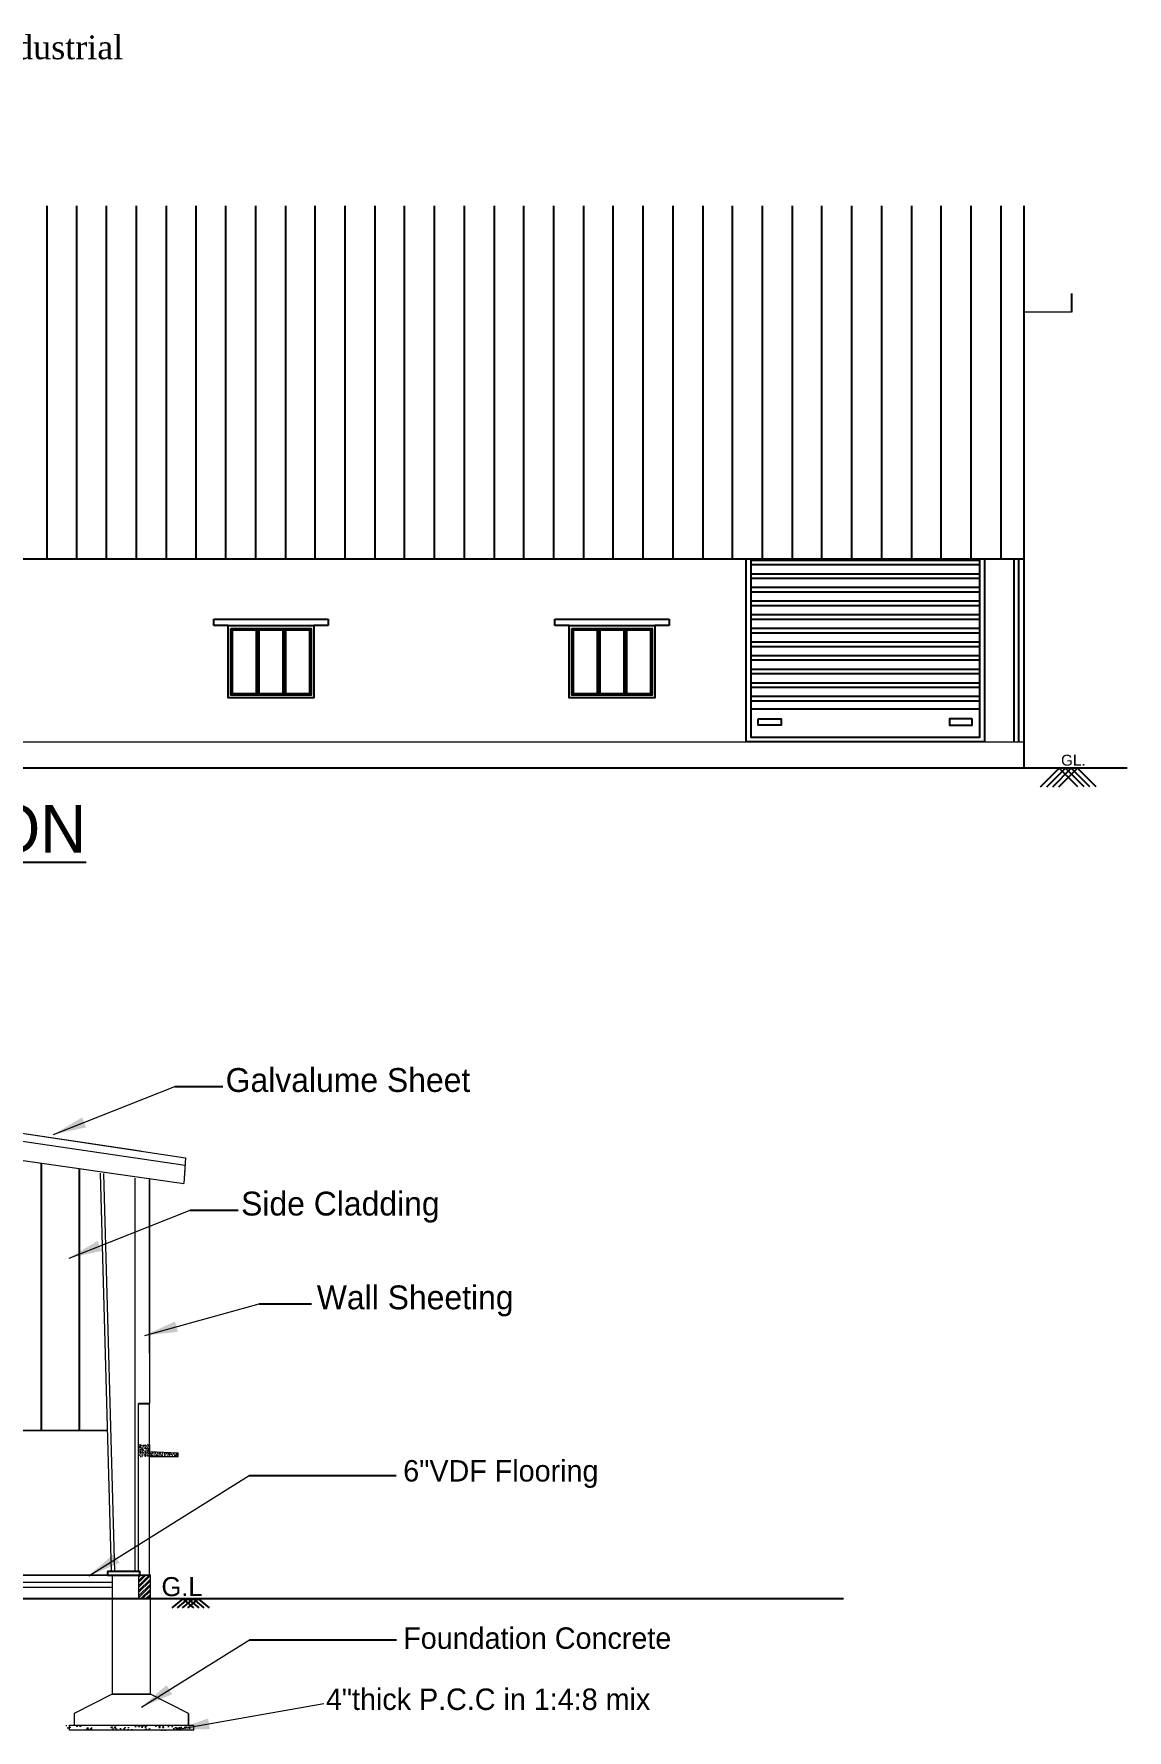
# Model space of a CAD drawing. Header units: metres. Extents: x -121582 to -58867, y 55115 to 110853.
# Drawn here: x -60565.96 to -60543.04, y 55153.14 to 55188.71 of the extents above; entities that cross this region are included whole.
import ezdxf
from ezdxf.enums import TextEntityAlignment as Align

# ---------------------------------------------------------------- set-up
doc = ezdxf.new("R2010")
doc.units = ezdxf.units.M
doc.styles.add('ANAND', font='BKANT.TTF')
doc.styles.add('ROMANS', font='swissel.ttf')
doc.styles.add('style3', font='arial.ttf')
doc.styles.add('tahoma', font='swissel.ttf')
doc.dimstyles.new('KIRBY-SEC', dxfattribs={"dimscale": 120, "dimtxt": 2.5, "dimasz": 2, "dimexe": 1, "dimexo": 1, "dimgap": 1, "dimtad": 1, "dimdec": 0, "dimzin": 0, "dimdsep": 46, "dimtxsty": 'ROMANS', "dimcen": 0.09, "dimclrd": 2, "dimclre": 2, "dimclrt": 4, "dimadec": 0, "dimazin": 0, "dimtfac": 1, "dimtdec": 0, "dimtmove": 1, "dimatfit": 3, "dimfxl": 0, "dimtolj": 1, "dimtzin": 0, "dimlwd": 5, "dimlwe": 5, "dimarcsym": 0})

msp = doc.modelspace()

# ---------------------------------------------------------------- hatches: boundary and pattern name
h = msp.add_hatch()
h.set_pattern_fill('ANSI32', color=2, scale=0.03, angle=315)
h.set_pattern_definition([(0, (838.92985, -13126.00433), (1e-16, 0.28575), []), (0, (839.0251, -13126.09958), (1e-16, 0.28575), [])])
h.paths.add_polyline_path([(-60550.93, 55177.692), (-60550.93, 55174.553), (-60546.13, 55174.553), (-60546.13, 55177.692)])
h = msp.add_hatch()
h.set_pattern_fill('ANSI31', color=2, scale=0.25, angle=225)
h.set_pattern_definition([(270, (30.6622, -175.28544), (0.79375, -1e-16), [])])
h.paths.add_polyline_path([(-60576.222, 55166.465), (-60576.222, 55159.436), (-60587.522, 55159.436), (-60587.372, 55164.863)])
h.paths.add_polyline_path([(-60564.565, 55164.851), (-60575.801, 55166.465), (-60575.801, 55159.436), (-60564.415, 55159.419)])
at = {"lineweight": 0}
h = msp.add_hatch(dxfattribs=at)
h.set_pattern_fill('AR-CONC', color=0, scale=0.01)
h.set_pattern_definition([(50, (-61515.792364, 55286.67162), (0.0717260183, -0.0062752135), [0.0075, -0.0825]), (355, (-61515.792364, 55286.67162), (-0.0138751334, 0.0752192134), [0.006, -0.066]), (100.4514445, (-61515.78639, 55286.6711), (0.0578508847, 0.068943999), [0.006374019, -0.070114211]), (46.1842, (-61515.79236, 55286.69162), (0.106724133, -0.016551928), [0.01125, -0.12375]), (96.635635, (-61515.78347, 55286.69024), (0.093466195, 0.09741186), [0.009561034, -0.105171376]), (351.184164, (-61515.79236, 55286.69162), (0.093466195, 0.09741186), [0.009, -0.099]), (21, (-61515.782364, 55286.68662), (0.0596907052, -0.040261889), [0.0075, -0.0825]), (326, (-61515.782364, 55286.68662), (0.024331533, 0.0725150045), [0.006, -0.066]), (71.451445, (-61515.77739, 55286.683266), (0.0840222377, 0.0322531153), [0.006374019, -0.070114211]), (37.5, (-61515.792364, 55286.67162), (0.0012159855, 0.0332893854), [0, -0.0652, 0, -0.067, 0, -0.06625]), (7.5, (-61515.792364, 55286.67162), (0.0263069537, 0.0394411712), [0, -0.0382, 0, -0.0637, 0, -0.02525]), (327.5, (-61515.814664, 55286.67162), (0.0533822436, -0.0022554872), [0, -0.025, 0, -0.078, 0, -0.1035]), (317.5, (-61515.824664, 55286.67162), (0.058318617, 0.0100104982), [0, -0.0325, 0, -0.0518, 0, -0.0735])])
h.paths.add_polyline_path([(-60563.538, 55159.126), (-60563.538, 55158.876), (-60563.768, 55158.876), (-60563.768, 55159.126)])
edge = h.paths.add_edge_path()
edge.add_line((-60562.938, 55158.876), (-60562.938, 55158.951))
edge.add_line((-60563.538, 55158.976), (-60562.938, 55158.951))
edge.add_line((-60563.538, 55158.876), (-60562.938, 55158.876))
at = {"linetype": 'Continuous', "lineweight": 13}
h = msp.add_hatch(dxfattribs=at)
h.set_pattern_fill('ANSI32', color=256, scale=0.2)
h.set_pattern_definition([(45, (-61498.125864, 55286.28042), (-0.0530330086, 0.0530330086), []), (45, (-61498.09051, 55286.28042), (-0.0530330086, 0.0530330086), [])])
h.paths.add_polyline_path([(-60563.768, 55156.385), (-60563.768, 55155.885), (-60563.518, 55155.885), (-60563.518, 55156.385)])
h = msp.add_hatch(dxfattribs=at)
h.set_pattern_fill('AR-CONC', color=256, scale=0.05)
h.set_pattern_definition([(50, (-61185.92934, 55330.51616), (0.35863009, -0.03137607), [0.0375, -0.4125]), (355, (-61185.92934, 55330.51616), (-0.06937567, 0.37609607), [0.03, -0.33]), (100.451444, (-61185.89945, 55330.51354), (0.28925442, 0.34472), [0.0318701, -0.35057106]), (46.1842, (-61185.92934, 55330.61616), (0.53362067, -0.08275964), [0.05625, -0.61875]), (96.63564, (-61185.88487, 55330.60926), (0.46733097, 0.4870593), [0.04780517, -0.5258569]), (351.18416, (-61185.92934, 55330.61616), (0.46733097, 0.4870593), [0.045, -0.495]), (21, (-61185.87934, 55330.59116), (0.29845353, -0.20130945), [0.0375, -0.4125]), (326, (-61185.87934, 55330.59116), (0.12165767, 0.36257502), [0.03, -0.33]), (71.451445, (-61185.85447, 55330.57438), (0.42011119, 0.16126558), [0.0318701, -0.35057106]), (37.5, (-61185.92934, 55330.51616), (0.006079928, 0.166446927), [0, -0.326, 0, -0.335, 0, -0.33125]), (7.5, (-61185.92934, 55330.51616), (0.13153477, 0.197205856), [0, -0.191, 0, -0.3185, 0, -0.12625]), (327.5, (-61186.04084, 55330.51616), (0.266911218, -0.011277436), [0, -0.125, 0, -0.39, 0, -0.5175]), (317.5, (-61186.09084, 55330.51616), (0.291593085, 0.05005249), [0, -0.1625, 0, -0.259, 0, -0.3675])])
h.paths.add_polyline_path([(-60565.292, 55153.235), (-60562.692, 55153.235), (-60562.692, 55153.135), (-60565.292, 55153.135)])
h = msp.add_hatch(dxfattribs=at)
h.set_pattern_fill('AR-CONC', color=256, scale=0.05)
h.set_pattern_definition([(50, (-61186.0031, 55330.51616), (0.35863009, -0.03137607), [0.0375, -0.4125]), (355, (-61186.0031, 55330.51616), (-0.06937567, 0.37609607), [0.03, -0.33]), (100.451444, (-61185.9732, 55330.51354), (0.28925442, 0.34472), [0.0318701, -0.35057106]), (46.1842, (-61186.0031, 55330.61616), (0.53362067, -0.08275964), [0.05625, -0.61875]), (96.63564, (-61185.9586, 55330.60926), (0.46733097, 0.4870593), [0.04780517, -0.5258569]), (351.18416, (-61186.0031, 55330.61616), (0.46733097, 0.4870593), [0.045, -0.495]), (21, (-61185.9531, 55330.59116), (0.29845353, -0.20130945), [0.0375, -0.4125]), (326, (-61185.9531, 55330.59116), (0.12165767, 0.36257502), [0.03, -0.33]), (71.451445, (-61185.9282, 55330.57438), (0.42011119, 0.16126558), [0.0318701, -0.35057106]), (37.5, (-61186.00309, 55330.51616), (0.006079928, 0.166446927), [0, -0.326, 0, -0.335, 0, -0.33125]), (7.5, (-61186.00309, 55330.51616), (0.13153477, 0.197205856), [0, -0.191, 0, -0.3185, 0, -0.12625]), (327.5, (-61186.11459, 55330.51616), (0.266911218, -0.011277436), [0, -0.125, 0, -0.39, 0, -0.5175]), (317.5, (-61186.16459, 55330.51616), (0.291593085, 0.05005249), [0, -0.1625, 0, -0.259, 0, -0.3675])])
h.paths.add_polyline_path([(-60565.218, 55153.235), (-60562.618, 55153.235), (-60562.618, 55153.135), (-60565.218, 55153.135)])

# ---------------------------------------------------------------- linework, layer by layer
at = {"lineweight": 25}
msp.add_line((-60545.207, 55185.103, 1001.009), (-60545.207, 55173.312, 1001.009), dxfattribs=at)
at = {"color": 0, "ltscale": 70}
msp.add_line((-60544.207, 55183.269, 1001.009), (-60544.207, 55182.879, 1001.009), dxfattribs=at)
at = {"color": 0, "linetype": 'Continuous', "lineweight": 0, "ltscale": 100}
for p, q in [((-60544.207, 55183.229, 1001.009), (-60544.207, 55182.879, 1001.009)), ((-60544.207, 55182.879, 1001.009), (-60545.207, 55182.879, 1001.009)), ((-60602.169, 55173.863, 1001.009), (-60545.207, 55173.863, 1001.009))]:
    msp.add_line(p, q, dxfattribs=at)
at = {"color": 6}
for p, q in [((-60545.207, 55177.692, 1001.009), (-60602.169, 55177.692, 1001.009)), ((-60562.189, 55176.303, 1001.009), (-60562.189, 55176.433, 1001.009)), ((-60562.189, 55176.433, 1001.009), (-60559.789, 55176.433, 1001.009)), ((-60559.789, 55176.433, 1001.009), (-60559.789, 55176.303, 1001.009)), ((-60555.041, 55176.303, 1001.009), (-60555.041, 55176.433, 1001.009)), ((-60555.041, 55176.433, 1001.009), (-60552.64, 55176.433, 1001.009)), ((-60552.64, 55176.433, 1001.009), (-60552.64, 55176.303, 1001.009)), ((-60561.889, 55176.303, 1001.009), (-60562.189, 55176.303, 1001.009)), ((-60561.829, 55176.243, 1001.009), (-60560.149, 55176.243, 1001.009)), ((-60561.269, 55176.243, 1001.009), (-60561.269, 55174.843, 1001.009)), ((-60560.709, 55176.243, 1001.009), (-60560.709, 55174.843, 1001.009)), ((-60559.789, 55176.303, 1001.009), (-60560.089, 55176.303, 1001.009)), ((-60554.74, 55176.303, 1001.009), (-60555.041, 55176.303, 1001.009)), ((-60554.68, 55176.243, 1001.009), (-60553, 55176.243, 1001.009)), ((-60554.12, 55176.243, 1001.009), (-60554.12, 55174.843, 1001.009)), ((-60553.56, 55176.243, 1001.009), (-60553.56, 55174.843, 1001.009)), ((-60552.64, 55176.303, 1001.009), (-60552.94, 55176.303, 1001.009)), ((-60550.93, 55174.553, 1001.009), (-60546.13, 55174.553, 1001.009)), ((-60543.04, 55173.312, 1001.009), (-60604.44, 55173.312, 1001.009)), ((-60575.801, 55159.436), (-60564.415, 55159.419))]:
    msp.add_line(p, q, dxfattribs=at)
at = {"color": 2}
for p, q in [((-60545.407, 55173.863, 1001.009), (-60545.407, 55177.692, 1001.009)), ((-60545.307, 55173.863, 1001.009), (-60545.307, 55177.692, 1001.009)), ((-60563.768, 55159.985), (-60563.538, 55159.985))]:
    msp.add_line(p, q, dxfattribs=at)
at = {"lineweight": 25, "ltscale": 10}
for p, q in [((-60544.853, 55172.921, 1001.009), (-60544.462, 55173.312, 1001.009)), ((-60544.723, 55172.921, 1001.009), (-60544.333, 55173.312, 1001.009)), ((-60544.6, 55172.921, 1001.009), (-60544.209, 55173.312, 1001.009)), ((-60544.47, 55172.921, 1001.009), (-60544.08, 55173.312, 1001.009)), ((-60544.072, 55172.921, 1001.009), (-60544.462, 55173.312, 1001.009)), ((-60543.942, 55172.921, 1001.009), (-60544.333, 55173.312, 1001.009)), ((-60543.818, 55172.921, 1001.009), (-60544.209, 55173.312, 1001.009)), ((-60543.689, 55172.921, 1001.009), (-60544.08, 55173.312, 1001.009))]:
    msp.add_line(p, q, dxfattribs=at)
at = {"color": 240, "linetype": 'Continuous', "lineweight": 13}
msp.add_line((-60576.011, 55167.12), (-60563.723, 55165.283), dxfattribs=at)
at = {"lineweight": 0}
for p, q in [((-60576.011, 55167.115), (-60562.781, 55165.14)), ((-60576.011, 55166.948), (-60562.792, 55164.981)), ((-60576.011, 55166.495), (-60562.82, 55164.601)), ((-60562.781, 55165.14), (-60562.82, 55164.601)), ((-60564.333, 55156.463), (-60564.564, 55164.818)), ((-60564.261, 55156.463), (-60564.492, 55164.808)), ((-60563.84, 55156.463), (-60563.84, 55164.714)), ((-60563.538, 55164.704), (-60563.538, 55159.985)), ((-60563.538, 55161.039), (-60563.538, 55164.704)), ((-60562.798, 55164.902), (-60562.82, 55164.6)), ((-60563.768, 55156.463), (-60563.768, 55159.985)), ((-60563.538, 55156.385), (-60563.538, 55159.985)), ((-60563.768, 55156.463), (-60563.768, 55159.126))]:
    msp.add_line(p, q, dxfattribs=at)
for p, q in [((-60563.007, 55166.635, 1001.009), (-60562, 55166.635, 1001.009)), ((-60562.684, 55164.043, -1001.009), (-60561.677, 55164.043, -1001.009)), ((-60561.236, 55162.075), (-60560.144, 55162.075)), ((-60561.446, 55158.472, 1001.009), (-60558.366, 55158.472, 1001.009)), ((-60562.841, 55155.885), (-60563.068, 55155.699)), ((-60562.732, 55155.885), (-60562.959, 55155.699)), ((-60562.623, 55155.885), (-60562.85, 55155.699)), ((-60562.841, 55155.885), (-60562.457, 55155.885)), ((-60562.841, 55155.885), (-60562.614, 55155.699)), ((-60562.514, 55155.885), (-60562.741, 55155.699)), ((-60562.732, 55155.885), (-60562.505, 55155.699)), ((-60562.623, 55155.885), (-60562.396, 55155.699)), ((-60562.514, 55155.885), (-60562.287, 55155.699)), ((-60561.44, 55155.031, -1001.009), (-60558.36, 55155.031, -1001.009))]:
    msp.add_line(p, q)
at = {"linetype": 'Continuous', "lineweight": 13}
for p, q in [((-60563.768, 55158.876), (-60563.768, 55159.126)), ((-60563.538, 55159.126), (-60563.538, 55158.876)), ((-60563.538, 55158.976), (-60562.938, 55158.951)), ((-60562.938, 55158.876), (-60562.938, 55158.951)), ((-60563.538, 55158.876), (-60562.938, 55158.876)), ((-60563.768, 55156.385), (-60563.998, 55156.385)), ((-60563.518, 55155.885), (-60558.167, 55155.885)), ((-60565.218, 55153.135), (-60565.218, 55153.235)), ((-60565.218, 55153.235), (-60562.618, 55153.235)), ((-60562.618, 55153.135), (-60565.218, 55153.135)), ((-60562.792, 55153.235), (-60562.692, 55153.235))]:
    msp.add_line(p, q, dxfattribs=at)
at = {"color": 30, "linetype": 'Continuous', "lineweight": 13}
for p, q in [((-60588.353, 55156.385), (-60563.518, 55156.385)), ((-60575.611, 55156.235), (-60564.318, 55156.235)), ((-60575.611, 55156.135), (-60564.318, 55156.135)), ((-60563.518, 55156.385), (-60568.333, 55156.385)), ((-60564.083, 55156.385), (-60563.748, 55156.385))]:
    msp.add_line(p, q, dxfattribs=at)
at = {"color": 251, "linetype": 'Continuous', "lineweight": 13}
msp.add_line((-60584.316, 55156.385), (-60563.518, 55156.385), dxfattribs=at)
at = {"color": 1}
msp.add_line((-60548.984, 55155.885), (-60592.243, 55155.885), dxfattribs=at)
at = {"color": 0, "linetype": 'Continuous', "lineweight": 13}
msp.add_line((-60562.618, 55153.235), (-60562.618, 55153.135), dxfattribs=at)
at = {"lineweight": 25, "elevation": 1001.009}
for points in [[(-60565.685, 55177.692), (-60565.685, 55185.103)], [(-60565.058, 55177.692), (-60565.058, 55185.103)], [(-60564.439, 55177.692), (-60564.439, 55185.103)], [(-60563.811, 55177.692), (-60563.811, 55185.103)], [(-60563.184, 55177.692), (-60563.184, 55185.103)], [(-60562.556, 55177.692), (-60562.556, 55185.103)], [(-60561.937, 55177.692), (-60561.937, 55185.103)], [(-60561.31, 55177.692), (-60561.31, 55185.103)], [(-60560.682, 55177.692), (-60560.682, 55185.103)], [(-60560.063, 55177.692), (-60560.063, 55185.103)], [(-60559.436, 55177.692), (-60559.436, 55185.103)], [(-60558.808, 55177.692), (-60558.808, 55185.103)], [(-60558.189, 55177.692), (-60558.189, 55185.103)], [(-60557.562, 55177.692), (-60557.562, 55185.103)], [(-60556.934, 55177.692), (-60556.934, 55185.103)], [(-60556.307, 55177.692), (-60556.307, 55185.103)], [(-60555.688, 55177.692), (-60555.688, 55185.103)], [(-60555.06, 55177.692), (-60555.06, 55185.103)], [(-60554.433, 55177.692), (-60554.433, 55185.103)], [(-60553.814, 55177.692), (-60553.814, 55185.103)], [(-60553.186, 55177.692), (-60553.186, 55185.103)], [(-60552.559, 55177.692), (-60552.559, 55185.103)], [(-60551.931, 55177.692), (-60551.931, 55185.103)], [(-60551.312, 55177.692), (-60551.312, 55185.103)], [(-60550.685, 55177.692), (-60550.685, 55185.103)], [(-60550.057, 55177.692), (-60550.057, 55185.103)], [(-60549.438, 55177.692), (-60549.438, 55185.103)], [(-60548.811, 55177.692), (-60548.811, 55185.103)], [(-60548.183, 55177.692), (-60548.183, 55185.103)], [(-60547.556, 55177.692), (-60547.556, 55185.103)], [(-60546.936, 55177.692), (-60546.936, 55185.103)], [(-60546.309, 55177.692), (-60546.309, 55185.103)], [(-60545.681, 55177.692), (-60545.681, 55185.103)]]:
    msp.add_lwpolyline(points, dxfattribs=at)
at = {"color": 0, "linetype": 'Continuous', "ltscale": 0.5, "elevation": 1001.009}
for points in [[(-60546.03, 55177.692), (-60546.03, 55173.863), (-60551.03, 55173.863), (-60551.03, 55177.692)], [(-60550.93, 55177.692), (-60550.93, 55173.963), (-60546.13, 55173.963), (-60546.13, 55177.692)]]:
    msp.add_lwpolyline(points, dxfattribs=at)
at = {"color": 6, "elevation": 1001.009}
for points in [[(-60561.889, 55176.303), (-60560.089, 55176.303), (-60560.089, 55174.783), (-60561.889, 55174.783)], [(-60561.829, 55176.243), (-60560.149, 55176.243), (-60560.149, 55174.843), (-60561.829, 55174.843)], [(-60561.829, 55176.243), (-60561.269, 55176.243), (-60561.269, 55174.843), (-60561.829, 55174.843)], [(-60561.799, 55176.213), (-60561.299, 55176.213), (-60561.299, 55174.873), (-60561.799, 55174.873)], [(-60561.269, 55176.243), (-60560.709, 55176.243), (-60560.709, 55174.843), (-60561.269, 55174.843)], [(-60561.239, 55176.213), (-60560.739, 55176.213), (-60560.739, 55174.873), (-60561.239, 55174.873)], [(-60560.709, 55176.243), (-60560.149, 55176.243), (-60560.149, 55174.843), (-60560.709, 55174.843)], [(-60560.679, 55176.213), (-60560.179, 55176.213), (-60560.179, 55174.873), (-60560.679, 55174.873)], [(-60554.74, 55176.303), (-60552.94, 55176.303), (-60552.94, 55174.783), (-60554.74, 55174.783)], [(-60554.68, 55176.243), (-60553, 55176.243), (-60553, 55174.843), (-60554.68, 55174.843)], [(-60554.68, 55176.243), (-60554.12, 55176.243), (-60554.12, 55174.843), (-60554.68, 55174.843)], [(-60554.65, 55176.213), (-60554.15, 55176.213), (-60554.15, 55174.873), (-60554.65, 55174.873)], [(-60554.12, 55176.243), (-60553.56, 55176.243), (-60553.56, 55174.843), (-60554.12, 55174.843)], [(-60554.09, 55176.213), (-60553.59, 55176.213), (-60553.59, 55174.873), (-60554.09, 55174.873)], [(-60553.56, 55176.243), (-60553, 55176.243), (-60553, 55174.843), (-60553.56, 55174.843)], [(-60553.53, 55176.213), (-60553.03, 55176.213), (-60553.03, 55174.873), (-60553.53, 55174.873)], [(-60550.773, 55174.344), (-60550.294, 55174.344), (-60550.294, 55174.213), (-60550.773, 55174.213)], [(-60546.286, 55174.344), (-60546.766, 55174.344), (-60546.766, 55174.213), (-60546.286, 55174.213)]]:
    msp.add_lwpolyline(points, close=True, dxfattribs=at)
msp.add_lwpolyline([(-60564.415, 55156.463), (-60564.415, 55156.385), (-60563.743, 55156.385), (-60563.743, 55156.463), (-60564.415, 55156.463)], close=True)
at = {"color": 6, "linetype": 'Continuous', "lineweight": 13}
msp.add_lwpolyline([(-60563.518, 55153.885), (-60563.518, 55156.385), (-60564.318, 55156.385), (-60564.318, 55153.885)], close=True, dxfattribs=at)
at = {"color": 5, "linetype": 'Continuous', "lineweight": 13}
msp.add_lwpolyline([(-60563.768, 55156.385), (-60563.768, 55155.885), (-60563.518, 55155.885), (-60563.518, 55156.385)], close=True, dxfattribs=at)
at = {"color": 6, "linetype": 'Continuous', "lineweight": 13}
msp.add_lwpolyline([(-60562.718, 55153.485), (-60562.718, 55153.235), (-60562.718, 55153.485), (-60563.518, 55153.885), (-60564.318, 55153.885), (-60565.118, 55153.485), (-60565.118, 55153.235), (-60562.718, 55153.235)], dxfattribs=at)

# ---------------------------------------------------------------- texts
at = {"linetype": 'Continuous', "lineweight": 25, "style": 'tahoma'}
msp.add_text(' GL.', height=0.2287, dxfattribs=at).set_placement((-60544.513, 55173.364, 1001.009))
at = {"color": 4, "style": 'ANAND'}
msp.add_text('%%UNORTH SIDE ELEVATION', height=1, dxfattribs=at).set_placement((-60572.924, 55172.042, 1001.009), align=Align.MIDDLE_CENTER)
at = {"extrusion": (4.35739e-11, 0.00017738, 1), "insert": (-60577.29, 55188.682, 0), "char_height": 0.50031, "width": 13.71274, "attachment_point": 1, "text_direction": (1, -1.1e-05, 0), "style": 'style3'}
msp.add_mtext('\\pt498.83717;{\\fBook Antiqua|b0|i0|c0|p18;Plan Showing The Proposed Coir Industrial Buildings }', dxfattribs=at)
at = {"color": 0, "linetype": 'Continuous', "lineweight": 13, "attachment_point": 1, "style": 'ANAND'}
for s, width, insert, char_height in [('Galvalume Sheet', 11.35362, (-60561.94, 55167.02, 1001.009), 0.5), ('Side Cladding ', 11.35362, (-60561.617, 55164.428, -1001.009), 0.5), ('Wall Sheeting', 4.82323, (-60560.029, 55162.461), 0.5), ('6"VDF Flooring', 6.29866, (-60558.217, 55158.798, -1001.009), 0.45), ('Foundation Concrete', 6.92677, (-60558.217, 55155.289, -1001.009), 0.45), ('4"thick P.C.C in 1:4:8 mix', 8.54379, (-60559.839, 55154.007, -1001.009), 0.45)]:
    msp.add_mtext_dynamic_manual_height_columns(s, width=width, gutter_width=2.5, heights=[0], dxfattribs=dict(at, insert=insert, char_height=char_height))
at = {"color": 3, "linetype": 'ByBlock', "insert": (-60562.424, 55156.344), "char_height": 0.4, "width": 0.56549, "attachment_point": 3, "style": 'ANAND'}
msp.add_mtext('G.L', dxfattribs=at)

# ---------------------------------------------------------------- leaders
for points in [[(-60565.548, 55165.628, 1001.009), (-60563.007, 55166.635, 1001.009)], [(-60565.225, 55163.036, -1001.009), (-60562.684, 55164.043, -1001.009)], [(-60563.637, 55161.414), (-60561.236, 55162.075)], [(-60564.812, 55156.369, 1001.009), (-60561.446, 55158.472, 1001.009)], [(-60563.704, 55153.617, -1001.009), (-60561.44, 55155.031, -1001.009)], [(-60562.969, 55153.146, -1001.009), (-60559.879, 55153.695, -1001.009)]]:
    msp.add_leader(points, dimstyle='KIRBY-SEC', override={"dimscale": 0.23, "dimasz": 3, "dimtad": 0, "dimclrd": 256})

doc.saveas('drawing.dxf')
